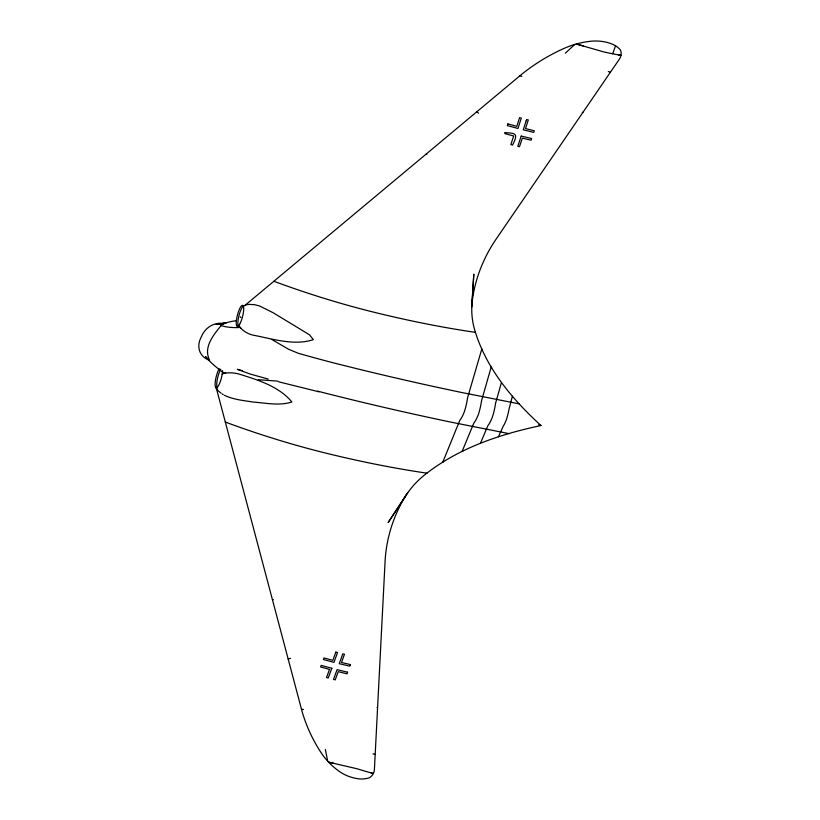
<?xml version="1.0" encoding="UTF-8"?>
<svg xmlns="http://www.w3.org/2000/svg" width="820" height="820" viewBox="0 0 820 820"><rect width="100%" height="100%" fill="white"/><g stroke="black" fill="none" stroke-linecap="round" stroke-linejoin="round"><path stroke-width="1.23" d="M471.797 307.018L473.806 274.146L471.93 304.425M495.536 403.399L501.297 383.032M480.745 442.626L487.849 425.703A20.941 5.115 -75.8 0 0 491.959 418.179L493.025 415.084A20.941 5.115 -75.8 0 0 495.536 403.399M512.397 396.255L508.994 409.262A20.838 5.094 -75.8 0 1 506.504 419.327A20.838 5.094 -75.8 0 1 502.978 426.707L498.427 436.783M442.974 461.373L442.718 462.326L459.825 420.311A20.951 5.115 -75.8 0 0 464.509 411.322A20.951 5.115 -75.8 0 0 467.513 398.007L481.852 348.838L481.524 349.597M612.643 53.782L615.595 45.828M406.228 494.972L388.137 522.576L407.755 492.728M235.883 320.794A24.344 9.215 -1.4 0 0 220.928 325.202L221.092 325.622C213.887 334.386 204.016 346.276 208.772 358.258L209.049 360.574A24.344 5.238 38.4 0 0 224.413 373.254L226.925 372.905A25.143 17.855 2.8 0 1 239.327 374.156C257.808 379.906 279.097 386.404 291.869 401.964C279.579 406.064 266.141 402.999 253.472 402.097C243.694 400.519 233.454 399.668 224.444 395.312M565.318 53.187L574.82 44.423L577.065 43.788A80.79 74.087 -21.2 0 1 590.769 41.246A44.885 41.164 -21.2 0 1 611.423 43.788A24.046 22.048 -21.2 0 1 620.422 49.969A10.496 9.625 -21.2 0 1 619.438 59.06L496.233 238.948A150.911 138.395 -21.2 0 0 484.763 258.823L482.416 264.009A150.911 138.395 -21.2 0 0 472.146 301.832A85.341 78.259 -21.2 0 0 475.446 332.366C487.029 369.41 512.797 399.74 540.964 425.529C500.487 434.169 460.02 447.566 426.892 473.16A85.341 78.259 -21.2 0 0 404.762 497.248A150.911 138.395 -21.2 0 0 389.387 533.779L388.075 539.232A150.911 138.395 -21.2 0 0 385.092 561.259L374.402 769.662A10.496 9.625 -21.2 0 1 369.461 777.749A24.046 22.048 -21.2 0 1 357.981 778.744A44.885 41.164 -21.2 0 1 339.049 771.241A80.79 74.087 -21.2 0 1 329.148 762.723L327.672 761.144A80.79 74.087 -21.2 0 1 321.071 752.637A180.205 165.261 -21.2 0 1 302.221 711.996L216.531 388.905A7.021 5.033 -0.8 0 1 215.609 387.173M243.427 306.485A7.021 6.785 86.7 0 1 245.467 304.978L522.289 73.8A180.205 165.261 -21.2 0 1 563.883 48.482A80.79 74.087 -21.2 0 1 574.82 44.423M272.455 599.912L273.357 599.635M288.138 659.075L290.516 658.327M218.386 324.207L226.658 322.68M225.674 373.059L224.413 373.254A6.929 4.971 -0.8 0 0 222.179 374.156M218.366 324.238L225.336 323.121L216.131 324.402L224.106 323.603C214.04 321.717 205.031 327.733 201.371 336.764C196.39 345.753 198.614 355.982 208.885 360.154A24.344 5.238 38.4 0 1 209.602 360.287M277.652 381.115L258.29 379.701M239.071 325.181A6.929 6.703 86.7 0 0 240.219 327.457L241.89 329.271A25.143 24.477 78.3 0 0 252.796 335.083C272.25 338.721 293.714 346.03 313.342 339.664L309.417 334.744L273.101 312.717L259.448 305.921L254.354 304.63L249.218 304.404A22.56 22.355 62 0 0 245.467 304.989M519.552 403.932L462.008 392.565A1130.134 356.075 19 0 1 359.191 369.277L337.85 363.967A433.226 136.499 19 0 1 298.131 353.215L288.63 349.279L272.096 339.664M509.302 433.678L451.748 422.3A1130.134 356.075 19 0 1 348.93 399.022L327.6 393.713A433.226 136.499 19 0 1 317.709 391.16M333.33 763.164L328.635 762.169L357.059 768.76A179.918 54.632 21.7 0 0 373.366 773.506A179.918 54.632 21.7 0 0 370.609 772.614M519.798 75.84L521.838 76.28M301.422 709.126L303.462 709.566M319 391.827L278.39 381.741M268.171 379.076L250.141 374.033L237.349 369.328L242.279 370.65M583.194 45.869L576.275 44.013L604.207 52.039A179.918 58.62 16.4 0 0 621.006 55.35A179.918 58.62 16.4 0 0 618.167 54.694M608.307 71.545L610.449 72.17M373.028 753.836L375.181 754.472M462.931 450.99L462.121 451.4L473.847 423.038A20.93 5.115 -75.8 0 0 478.531 414.049A20.93 5.115 -75.8 0 0 481.535 400.734L491.2 367.063L491.631 367.78M538.658 424.78L540.964 425.529M582.282 112.299L582.835 112.494M377.015 707.557L377.569 707.752M222.199 393.969L223.306 394.666M221.133 393.221L219.145 391.611A22.56 19.229 29 0 1 216.531 388.905M476.902 111.653L478.49 113.201M426.226 153.986L426.83 154.58M241.059 328.42L240.219 327.457A24.344 9.215 -1.4 0 1 221.092 325.622M240.28 316.776L240.906 317.535M325.366 749.5L327.672 761.144M426.892 473.16A429.065 135.187 19 0 1 327.672 453.573A301.36 94.946 19 0 1 225.315 422.054M222.558 370.712A10.937 2.675 -75.8 0 1 222.343 373.11L221.902 375.785A10.937 2.675 -75.8 0 1 215.978 387.696L215.455 386.978A10.937 2.675 -75.8 0 1 219.165 368.744M217.577 388.106A10.937 2.675 -75.8 0 1 217.126 380.326A10.937 2.675 -75.8 0 1 220.764 369.154M273.87 281.26A301.36 94.946 19 0 0 376.216 312.779A429.065 135.187 19 0 0 475.446 332.366M238.702 326.842A10.937 2.675 -75.8 0 1 238.815 316.315A10.937 2.675 -75.8 0 1 243.704 305.788M507.877 123.892L507.344 125.593L517.963 128.463L521.305 118.08L519.593 117.608L516.795 126.341L507.877 123.892M505.11 132.594L504.792 133.609L513.679 135.976L510.85 144.607L512.551 145.058C518.968 132.645 514.909 133.455 505.11 132.594M526.194 120.776L523.242 129.826L533.748 132.389L534.302 130.759L525.497 128.586L528.316 119.935L526.604 119.494L526.194 120.776M521.202 136.089L517.799 146.329L519.48 146.698L522.34 138.129L531.104 140.179L531.657 138.539L521.202 136.089M350.099 665.051L349.72 666.168L339.255 663.698L342.791 653.817L344.482 654.206L341.52 662.498L350.284 664.548L350.099 665.051M347.598 672.216L347.034 673.835L338.24 671.662L335.226 679.872L333.514 679.421L337.092 669.643L347.598 672.216M335.841 652.095L332.848 660.336L323.962 657.958L323.377 659.526L333.986 662.355L337.543 652.535L335.841 652.095M331.813 668.269L328.215 678.007L326.493 677.545L329.517 669.397L320.599 666.947L321.184 665.389L331.813 668.269M239.635 324.341L238.692 325.724A10.937 2.675 -75.8 0 1 237.216 315.915A10.937 2.675 -75.8 0 1 243.345 306.106L243.642 307.49A10.937 2.675 -75.8 0 1 239.635 324.341M208.885 360.154L205.697 356.772L208.885 360.154"/></g></svg>
